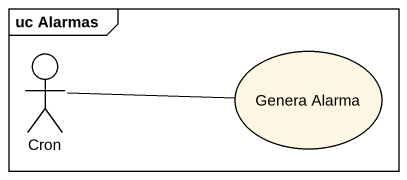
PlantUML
@startuml
mainframe uc Alarmas
actor Cron
usecase "Genera Alarma" as Genera_Alarma
Cron -right- Genera_Alarma
@enduml
